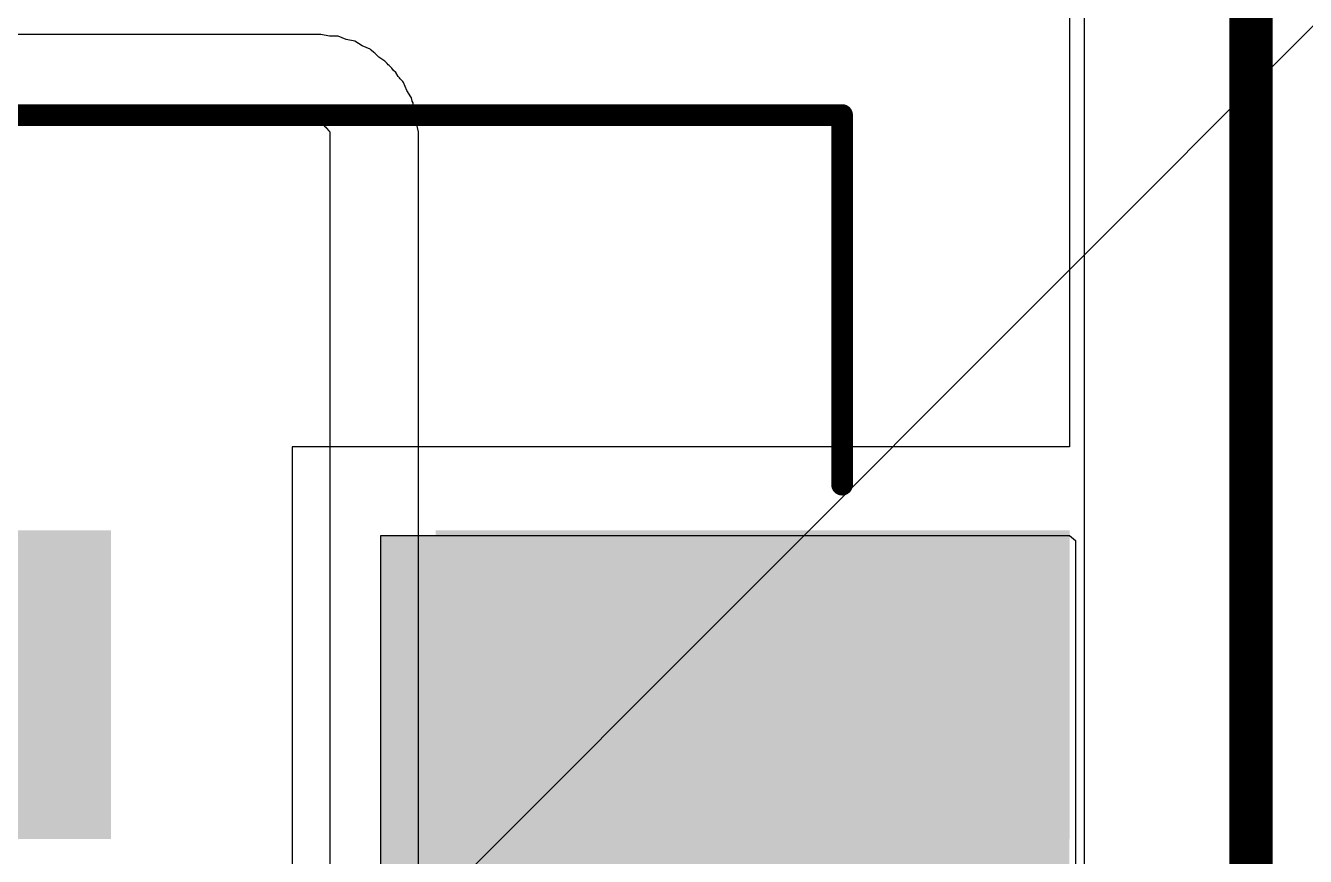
# Model space of a CAD drawing. Header units: inches. Extents: x -5 to 5258, y -4 to 5281.
# Drawn here: x 68.83 to 76.31, y 89.7 to 94.55 of the extents above; entities that cross this region are included whole.
import ezdxf

# ---------------------------------------------------------------- set-up
doc = ezdxf.new("R2010")
doc.units = ezdxf.units.IN
for name, color, linetype in [('Board Outline', 216, 'Continuous'), ('Bottom Layer', 5, 'Continuous'), ('Top Layer', 1, 'Continuous'), ('Top Overlay', 2, 'Continuous'), ('Top Paste', 8, 'Continuous'), ('Top Solder', 216, 'Continuous')]:
    doc.layers.add(name, color=color, linetype=linetype)

# ---------------------------------------------------------------- blocks, each defined once
blk = doc.blocks.new('RVT1H470M0607_4')
at = {"layer": 'Top Layer'}
for points in [[(-4.55, 0.8), (-1.05, 0.8), (-1.05, -0.8), (-4.55, -0.8)], [(1.05, 0.8), (4.55, 0.8), (4.55, -0.8), (1.05, -0.8)]]:
    blk.add_hatch(color=1, dxfattribs=at).paths.add_polyline_path(points)
at = {"layer": 'Top Paste'}
for points in [[(-4.55, 0.8), (-1.05, 0.8), (-1.05, -0.8), (-4.55, -0.8)], [(1.05, 0.8), (4.55, 0.8), (4.55, -0.8), (1.05, -0.8)]]:
    blk.add_hatch(color=8, dxfattribs=at).paths.add_polyline_path(points)
at = {"layer": 'Top Solder'}
for points in [[(-4.6516, 0.9016), (-0.9484, 0.9016), (-0.9484, -0.9016), (-4.6516, -0.9016)], [(0.9484, 0.9016), (4.6516, 0.9016), (4.6516, -0.9016), (0.9484, -0.9016)]]:
    blk.add_hatch(color=216, dxfattribs=at).paths.add_polyline_path(points)
at = {"layer": 'Top Overlay'}
for points in [[(-1.8348, 3.3274, 0.127, 0.127, 0), (3.3214, 3.3274, 0.127, 0.127, 0)], [(3.3214, 1.1684, 0.127, 0.127, 0), (3.3214, 3.3274, 0.127, 0.127, 0)]]:
    blk.add_lwpolyline(points, format="xyseb", dxfattribs=at)
for points in [[(3.2897, 3.3274, 0.0635, 0.0635, 1), (3.3532, 3.3274, 0.0635, 0.0635, 1)], [(3.2897, 3.3274, 0.0635, 0.0635, 1), (3.3532, 3.3274, 0.0635, 0.0635, 1)], [(3.2897, 1.1684, 0.0635, 0.0635, 1), (3.3532, 1.1684, 0.0635, 0.0635, 1)]]:
    blk.add_lwpolyline(points, format="xyseb", close=True, dxfattribs=at)
blk = doc.blocks.new('P____DI_3333_8_91')
at = {"layer": 'Top Solder'}
blk.add_line((0.1017, 1.2383), (-5201.5175, 5197.903), dxfattribs=at)

msp = doc.modelspace()

# ---------------------------------------------------------------- hatches: boundary and pattern name
at = {"layer": 'Top Layer'}
msp.add_hatch(color=1, dxfattribs=at).paths.add_polyline_path([(70.9079, 76.871), (74.93, 76.871), (74.93, 91.5702), (70.9079, 91.5702)])

# ---------------------------------------------------------------- linework, layer by layer
at = {"layer": 'Board Outline'}
msp.add_lwpolyline([(75.9907, -3.9907, 0.254, 0.254, 0), (75.9907, 106.0093, 0.254, 0.254, 0)], format="xyseb", dxfattribs=at)
at = {"layer": 'Bottom Layer'}
for p, q in [((75.0163, 101.3176), (75.0163, 84.0839)), ((70.5069, 94.4979), (35.6211, 94.4979)), ((70.558, 94.4979), (70.5069, 94.4979)), ((70.608, 94.488), (70.558, 94.4979)), ((70.659, 94.488), (70.608, 94.488)), ((70.7061, 94.4685), (70.659, 94.488)), ((70.7562, 94.4585), (70.7061, 94.4685)), ((70.7986, 94.4302), (70.7562, 94.4585)), ((70.8457, 94.4107), (70.7986, 94.4302)), ((70.852, 94.4064), (70.8457, 94.4107)), ((70.8662, 94.3922), (70.852, 94.4064)), ((70.8735, 94.3874), (70.8662, 94.3922)), ((70.8662, 94.3922), (70.8662, 94.3922)), ((70.8953, 94.3655), (70.8735, 94.3874)), ((70.8735, 94.3874), (70.8735, 94.3874)), ((70.9305, 94.342), (70.8953, 94.3655)), ((70.9447, 94.3279), (70.9305, 94.342)), ((70.9495, 94.3206), (70.9447, 94.3279)), ((70.9568, 94.3158), (70.9495, 94.3206)), ((70.971, 94.3016), (70.9568, 94.3158)), ((70.9813, 94.2861), (70.971, 94.3016)), ((70.996, 94.2747), (70.9813, 94.2861)), ((71.0091, 94.2518), (70.996, 94.2747)), ((71.0164, 94.2445), (71.0091, 94.2518)), ((71.0205, 94.2384), (71.0164, 94.2445)), ((71.0331, 94.2263), (71.0205, 94.2384)), ((71.0338, 94.2247), (71.0331, 94.2263)), ((71.0353, 94.2231), (71.0338, 94.2247)), ((71.0396, 94.2168), (71.0353, 94.2231)), ((71.0591, 94.1697), (71.0396, 94.2168)), ((71.0833, 94.1335), (71.0591, 94.1697)), ((71.0875, 94.1272), (71.0833, 94.1335)), ((71.0833, 94.1335), (71.0833, 94.1335)), ((71.0914, 94.1073), (71.0875, 94.1272)), ((71.0961, 94.0991), (71.0914, 94.1073)), ((71.0989, 94.0769), (71.0961, 94.0991)), ((71.0961, 94.0991), (71.0961, 94.0991)), ((71.1146, 94.0414), (71.0989, 94.0769)), ((35.6211, 93.98), (70.5069, 93.98)), ((70.5069, 93.98), (70.558, 93.98)), ((70.558, 93.98), (70.5643, 93.9758)), ((70.5643, 93.9758), (70.5785, 93.9616)), ((71.1146, 94.0413), (71.1146, 94.0414)), ((71.1147, 94.0355), (71.1146, 94.0413)), ((71.1169, 94.0301), (71.1147, 94.0355)), ((71.1169, 93.9791), (71.1169, 94.0301)), ((71.1269, 93.929), (71.1169, 93.9791)), ((70.5785, 93.9616), (70.5857, 93.9567)), ((70.5857, 93.9567), (70.5905, 93.9495)), ((70.5905, 93.9495), (70.6047, 93.9353)), ((70.6047, 93.9353), (70.6047, 93.9353)), ((70.6047, 93.9353), (70.609, 93.929)), ((70.609, 93.929), (70.609, 93.929)), ((70.609, 93.929), (70.609, 93.878)), ((71.1269, 93.878), (71.1269, 93.929)), ((70.609, 93.878), (70.609, 93.878)), ((70.609, 93.878), (70.609, 84.084)), ((71.1269, 84.084), (71.1269, 93.878)), ((71.1269, 93.878), (71.1269, 93.878)), ((71.1269, 93.878), (71.1269, 93.878))]:
    msp.add_line(p, q, dxfattribs=at)
at = {"layer": 'Top Layer'}
for p, q in [((74.93, 101.0007), (74.93, 92.0882)), ((74.93, 92.0882), (70.3899, 92.0882)), ((70.3899, 92.0882), (70.3899, 80.0421)), ((70.9079, 80.0421), (70.9079, 91.5702)), ((70.9079, 91.5702), (74.93, 91.5702)), ((74.93, 91.5702), (74.965, 91.5415)), ((74.965, 91.5415), (74.965, 76.8997))]:
    msp.add_line(p, q, dxfattribs=at)

# ---------------------------------------------------------------- block references
at = {"rotation": 270}
msp.add_blockref('P____DI_3333_8_91', (59.8508, 79.371), dxfattribs=at)
msp.add_blockref('RVT1H470M0607_4', (70.2804, 90.6993))

doc.saveas('drawing.dxf')
